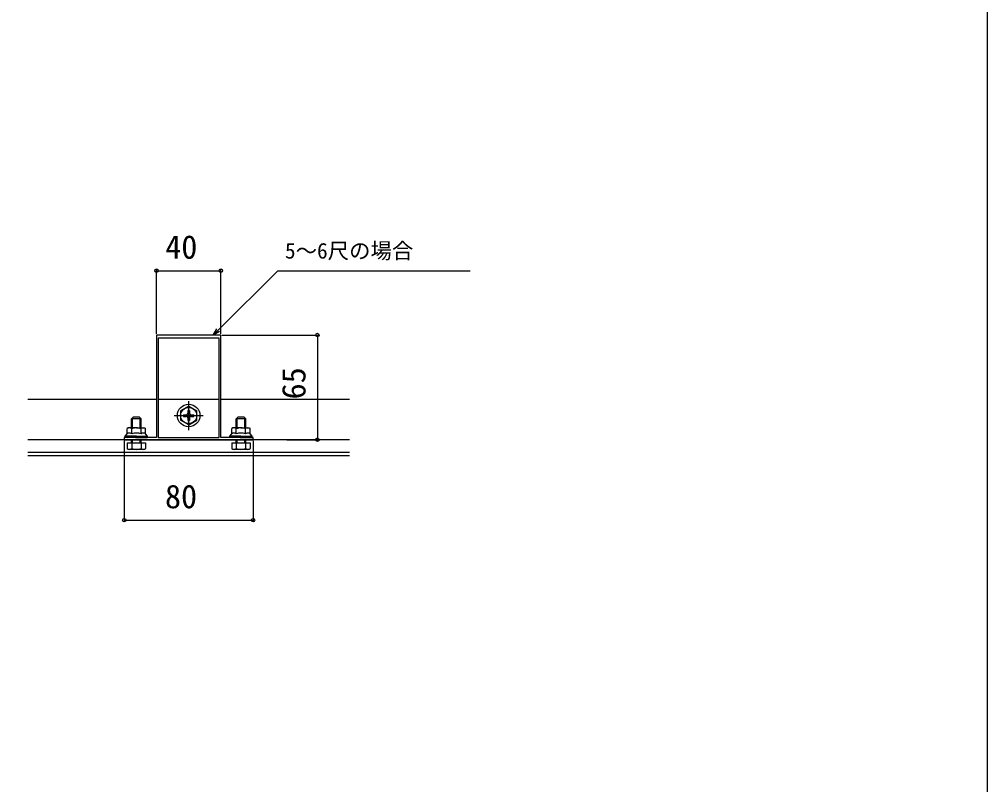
# Model space of a CAD drawing. Units: millimetres, scale not verified. Extents: x -875 to 875, y -1304 to 1297.
# Drawn here: x 273 to 875, y -361 to 114 of the extents above; entities that cross this region are included whole.
import ezdxf
from ezdxf.enums import TextEntityAlignment as Align

# ---------------------------------------------------------------- set-up
doc = ezdxf.new("R2010")
doc.units = ezdxf.units.MM
doc.header["$LTSCALE"] = 8
for name, color, linetype in [('0-2_YKK_11', 7, 'Continuous'), ('0-3_YKK_12', 2, 'Continuous'), ('0-4_YKK_13', 4, 'Continuous'), ('0-6_YKK_D', 6, 'Continuous'), ('0-7_YKK_ZWAK', 7, 'Continuous')]:
    doc.layers.add(name, color=color, linetype=linetype)
doc.styles.add('ＭＳ ゴシック', font='')
doc.styles.get('ＭＳ ゴシック').set_extended_font_data('MS Gothic')

msp = doc.modelspace()

# ---------------------------------------------------------------- linework, layer by layer
at = {"layer": '0-2_YKK_11'}
for points in [[(338.5, -147.2), (418.5, -147.2), (418.5, -145.9), (411.458, -145.9), (411.275, -146.02), (410.725, -146.02), (410.542, -145.9), (398.5, -145.9), (398.5, -82.2), (378.958, -82.2), (378.775, -82.32), (378.225, -82.32), (378.042, -82.2), (358.5, -82.2), (358.5, -145.9), (346.458, -145.9), (346.275, -146.02), (345.725, -146.02), (345.542, -145.9), (338.5, -145.9)], [(397.4, -145.9), (397.4, -84.2), (359.6, -84.2), (359.6, -145.9)]]:
    msp.add_lwpolyline(points, close=True, dxfattribs=at)
at = {"layer": '0-3_YKK_12'}
for p, q in [((358.5, -122.2), (278.5, -122.2)), ((397.4, -122.2), (359.6, -122.2)), ((478.5, -122.2), (398.5, -122.2)), ((478.5, -147.2), (278.5, -147.2)), ((478.5, -155.2), (278.5, -155.2)), ((478.5, -157.2), (278.5, -157.2))]:
    msp.add_line(p, q, dxfattribs=at)
at = {"layer": '0-4_YKK_13'}
for p, q in [((378.5, -141.2), (378.5, -123.2)), ((369.5, -132.2), (387.5, -132.2)), ((378.5, -126.45), (373.5, -129.337)), ((373.5, -129.337), (373.5, -135.063)), ((375.35, -131.7), (377, -131.7)), ((375.35, -131.7), (375.35, -132.7)), ((378, -129.05), (378, -130.7)), ((379, -129.05), (378, -129.05)), ((378.5, -126.45), (383.5, -129.337)), ((379, -129.05), (379, -130.7)), ((380, -131.7), (381.65, -131.7)), ((381.65, -132.7), (381.65, -131.7)), ((383.5, -135.063), (383.5, -129.337)), ((349, -134.2), (343, -134.2)), ((343.54, -139.9), (343.54, -133.66)), ((348.46, -139.9), (348.46, -133.66)), ((378.5, -137.95), (373.5, -135.063)), ((375.35, -132.7), (377, -132.7)), ((378, -133.7), (378, -135.35)), ((378, -135.35), (379, -135.35)), ((378.5, -137.95), (383.5, -135.063)), ((379, -133.7), (379, -135.35)), ((380, -132.7), (381.65, -132.7)), ((414, -134.2), (408, -134.2)), ((408.54, -139.9), (408.54, -133.66)), ((413.46, -139.9), (413.46, -133.66)), ((341, -139.9), (340.226, -140.347)), ((340.226, -143.5), (340.226, -140.347)), ((346, -139.9), (341, -139.9)), ((343.113, -143.5), (343.113, -140.347)), ((346, -139.9), (351, -139.9)), ((348.887, -143.5), (348.887, -140.347)), ((351, -139.9), (351.774, -140.347)), ((351.774, -143.5), (351.774, -140.347)), ((406, -139.9), (405.226, -140.347)), ((405.226, -143.5), (405.226, -140.347)), ((411, -139.9), (406, -139.9)), ((408.113, -143.5), (408.113, -140.347)), ((411, -139.9), (416, -139.9)), ((413.887, -143.5), (413.887, -140.347)), ((416, -139.9), (416.774, -140.347)), ((416.774, -143.5), (416.774, -140.347)), ((339, -145.9), (339, -145.1)), ((346, -145.9), (339, -145.9)), ((340.226, -149.2), (340.226, -152.753)), ((343, -149.2), (343, -147.2)), ((343.113, -149.2), (343.113, -152.753)), ((343.54, -149.2), (343.54, -147.2)), ((346, -145.9), (353, -145.9)), ((348.46, -149.2), (348.46, -147.2)), ((348.887, -149.2), (348.887, -152.753)), ((349, -149.2), (349, -147.2)), ((353, -145.9), (353, -145.1)), ((404, -145.9), (404, -145.1)), ((411, -145.9), (404, -145.9)), ((405.226, -149.2), (405.226, -152.753)), ((408, -149.2), (408, -147.2)), ((408.113, -149.2), (408.113, -152.753)), ((408.54, -149.2), (408.54, -147.2)), ((411, -145.9), (418, -145.9)), ((413.46, -149.2), (413.46, -147.2)), ((413.887, -149.2), (413.887, -152.753)), ((414, -149.2), (414, -147.2)), ((418, -145.9), (418, -145.1)), ((341, -153.2), (340.226, -152.753)), ((351, -153.2), (341, -153.2)), ((351, -153.2), (351.774, -152.753)), ((406, -153.2), (405.226, -152.753)), ((416, -153.2), (406, -153.2)), ((416, -153.2), (416.774, -152.753))]:
    msp.add_line(p, q, dxfattribs=at)
for points in [[(343, -139.9), (343, -134.2), (344, -133.2)], [(349, -139.9), (349, -134.2), (348, -133.2), (344, -133.2)], [(408, -139.9), (408, -134.2), (409, -133.2)], [(414, -139.9), (414, -134.2), (413, -133.2), (409, -133.2)], [(346, -145.1), (339, -145.1), (340.226, -143.5)], [(346, -145.1), (353, -145.1), (351.774, -143.5)], [(411, -145.1), (404, -145.1), (405.226, -143.5)], [(411, -145.1), (418, -145.1), (416.774, -143.5)], [(340.226, -149.2), (351.774, -149.2), (351.774, -152.753)], [(405.226, -149.2), (416.774, -149.2), (416.774, -152.753)]]:
    msp.add_lwpolyline(points, dxfattribs=at)
for radius in [7, 5]:
    msp.add_circle((378.5, -132.2), radius, dxfattribs=at)
for centre, radius, start, end in [((377, -130.7), 1, 270, 0), ((380, -130.7), 1, 180, 270), ((377, -133.7), 1, 0, 90), ((380, -133.7), 1, 90, 180), ((341.67, -142.456), 2.556, 55.61575, 124.38425), ((341.67, -145.609), 2.556, 55.61575, 124.38425), ((346, -149.453), 9.553, 90, 107.58795), ((346, -152.607), 9.553, 90, 107.58795), ((346, -149.453), 9.553, 72.41205, 90), ((346, -152.607), 9.553, 72.41205, 90), ((350.33, -142.456), 2.556, 55.61575, 124.38425), ((350.33, -145.609), 2.556, 55.61575, 124.38425), ((406.67, -142.456), 2.556, 55.61575, 124.38425), ((406.67, -145.609), 2.556, 55.61575, 124.38425), ((411, -149.453), 9.553, 90, 107.58795), ((411, -152.607), 9.553, 90, 107.58795), ((411, -149.453), 9.553, 72.41205, 90), ((411, -152.607), 9.553, 72.41205, 90), ((415.33, -142.456), 2.556, 55.61575, 124.38425), ((415.33, -145.609), 2.556, 55.61575, 124.38425), ((341.67, -150.644), 2.556, 235.61575, 304.38425), ((346, -143.647), 9.553, 252.41205, 287.58795), ((350.33, -150.644), 2.556, 235.61575, 304.38425), ((406.67, -150.644), 2.556, 235.61575, 304.38425), ((411, -143.647), 9.553, 252.41205, 287.58795), ((415.33, -150.644), 2.556, 235.61575, 304.38425)]:
    msp.add_arc(centre, radius, start, end, dxfattribs=at)
for centre, start_param, end_param in [((340.5, -145.1), 3.1415927, 4.712389), ((351.5, -145.1), 4.712389, 6.2831853), ((405.5, -145.1), 3.1415927, 4.712389), ((416.5, -145.1), 4.712389, 6.2831853)]:
    msp.add_ellipse(centre, major_axis=(1.5, 0), ratio=0.533333, start_param=start_param, end_param=end_param, dxfattribs=at)
at = {"layer": '0-6_YKK_D'}
for p, q in [((358.5, -81.5), (358.5, -41.2)), ((398.5, -81.5), (398.5, -41.2)), ((358.5, -42.2), (398.5, -42.2)), ((399.2, -82.2), (459.5, -82.2)), ((458.5, -82.2), (458.5, -147.2)), ((338.5, -147.9), (338.5, -198.2)), ((418.5, -147.9), (418.5, -198.2)), ((439.5, -147.2), (459.5, -147.2)), ((338.5, -197.2), (418.5, -197.2))]:
    msp.add_line(p, q, dxfattribs=at)
for points in [[(393.82, -82.2), (396.825, -79.195), (433.82, -42.2), (553.435, -42.2)], [(397.631, -80), (393.82, -82.2), (396.02, -78.39)]]:
    msp.add_lwpolyline(points, dxfattribs=at)
for centre in [(358.5, -42.2), (398.5, -42.2), (458.5, -82.2), (458.5, -147.2), (338.5, -197.2), (418.5, -197.2)]:
    msp.add_circle(centre, 1.075, dxfattribs=at)
at = {"layer": '0-7_YKK_ZWAK'}
msp.add_lwpolyline([(-875, -1304.2), (875, -1304.2), (875, 1245.8)], dxfattribs=at)

# ---------------------------------------------------------------- texts
at = {"layer": '0-6_YKK_D', "style": 'ＭＳ ゴシック'}
for s, height, p in [('40', 14.66, (363.955, -39.2)), ('5～6尺の場合', 9.751, (438.331, -37.62)), ('80', 14.66, (363.784, -194.2))]:
    msp.add_text(s, height=height, dxfattribs=at).set_placement(p, align=Align.BOTTOM_LEFT)
msp.add_text('65', height=14.66, rotation=90, dxfattribs=at).set_placement((455.5, -122.155), align=Align.BOTTOM_LEFT)

doc.saveas('drawing.dxf')
